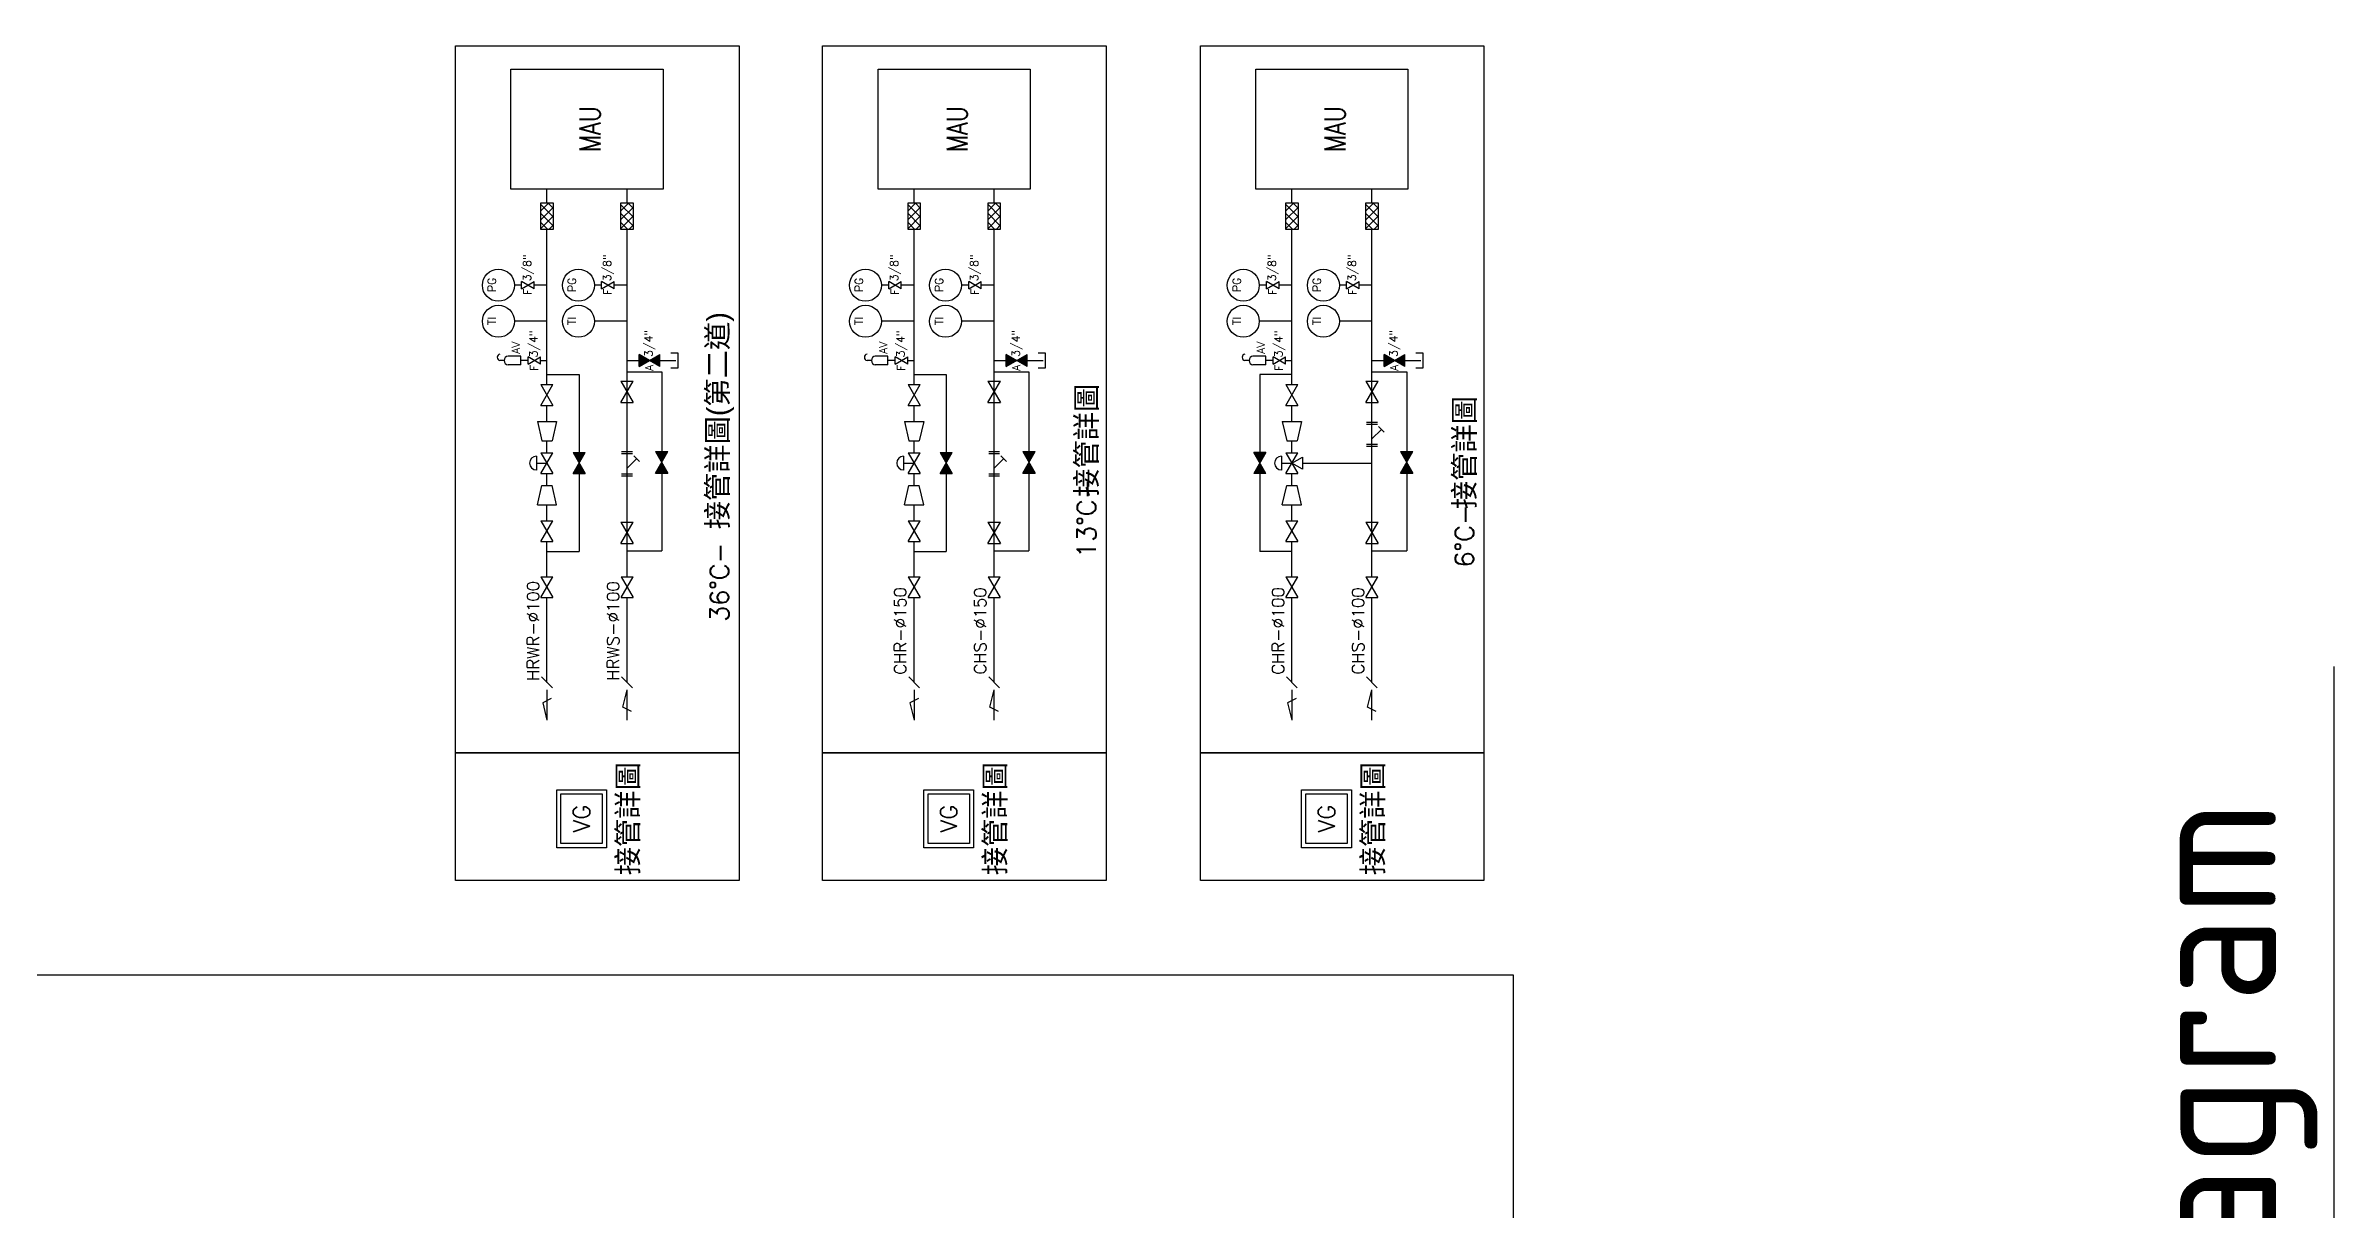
# Model space of a CAD drawing. Header units: millimetres. Extents: x -2605 to 1683, y 486 to 7557.
# Drawn here: x -1504.4 to -1124, y 7363.4 to 7556.7 of the extents above; entities that cross this region are included whole.
import ezdxf
from ezdxf.enums import TextEntityAlignment as Align

# ---------------------------------------------------------------- set-up
doc = ezdxf.new("R2010")
doc.units = ezdxf.units.MM
for name, color, linetype in [('01', 1, 'Continuous'), ('02', 7, 'Continuous'), ('02-1', 7, 'Continuous'), ('03', 7, 'Continuous'), ('0圖號', 7, 'Continuous'), ('M-CEQPM-MAU', 22, 'Continuous'), ('M-EQPM-TXT', 4, 'Continuous'), ('M-FM-LINE3', 3, 'Continuous')]:
    doc.layers.add(name, color=color, linetype=linetype)
doc.styles.add('AA-TXT', font='isocp.shx', dxfattribs={"bigfont": 'chineset.shx'})
doc.styles.add('HKEC', font='romans.shx', dxfattribs={"bigfont": 'china.shx'})
doc.styles.get("Standard").update_dxf_attribs({"font": 'arial.ttf'})

# ---------------------------------------------------------------- blocks, each defined once
blk = doc.blocks.new('transition')
for p, q in [((2.4, 1.2), (0, 0.65)), ((0, 0.65), (0, -0.65)), ((2.4, 1.2), (2.4, -1.2)), ((2.4, -1.2), (0, -0.65))]:
    blk.add_line(p, q)
blk = doc.blocks.new('valve')
at = {"color": 0}
for p, q in [((-1.3, 0.75), (-1.3, -0.75)), ((-1.3, 0.75), (1.3, -0.75)), ((1.3, 0.75), (-1.3, -0.75)), ((1.3, 0.75), (1.3, -0.75))]:
    blk.add_line(p, q, dxfattribs=at)
blk = doc.blocks.new('air vent-2')
for p, q in [((-0.55, 0), (-0.55, 1.6)), ((-0.55, 0), (0.55, 0)), ((0, 2.08), (0, 2.62)), ((0.55, 0), (0.55, 1.6))]:
    blk.add_line(p, q)
for centre, radius, start, end in [((0.41, 2.53), 0.415, 12.5513, 167.4487), ((0, 1.52), 0.556, 8.2547, 171.7453)]:
    blk.add_arc(centre, radius, start, end)
blk = doc.blocks.new('A$C7F002F0C')
for p, q in [((-264, 48), (-264, -48)), ((-264, 48), (-97, -48)), ((-97, 48), (-264, -48)), ((-97, 48), (-97, -48))]:
    blk.add_line(p, q)
at = {"color": 7, "linetype": 'Continuous', "ltscale": 30}
blk.add_line((-180, 84), (-180, 0), dxfattribs=at)
for points in [[(-180, 84), (-236, 84)], [(-125, 84), (-180, 84)]]:
    blk.add_lwpolyline(points)
blk.add_arc((-180, 84), 55.7, 360, 180)
blk = doc.blocks.new('Y type strainer-flange')
for p, q in [((-1.8, 0.8), (-1.8, -0.8)), ((-1.5, 0.8), (-1.5, -0.8)), ((1.5, 0.8), (1.5, -0.8)), ((1.8, 0.8), (1.8, -0.8)), ((1.14, -0.99), (0.29, -1.84))]:
    blk.add_line(p, q)
at = {"linetype": 'Continuous', "ltscale": 30}
for p, q in [((-1.5, 0), (1.5, 0)), ((-0.7, 0), (0.71, -1.41))]:
    blk.add_line(p, q, dxfattribs=at)

msp = doc.modelspace()

# ---------------------------------------------------------------- hatches: boundary and pattern name
at = {"layer": '02'}
h = msp.add_hatch(color=256, dxfattribs=at)
h.paths.add_polyline_path([(-1405.77, 7505.43), (-1405.77, 7503.44), (-1404.04, 7504.44)])
h.paths.add_polyline_path([(-1404.04, 7504.44), (-1402.31, 7503.44), (-1402.31, 7505.43)])
h = msp.add_hatch(color=256, dxfattribs=at)
h.paths.add_polyline_path([(-1344.74, 7505.43), (-1344.74, 7503.44), (-1343.01, 7504.44)])
h.paths.add_polyline_path([(-1343.01, 7504.44), (-1341.28, 7503.44), (-1341.28, 7505.43)])
h = msp.add_hatch(color=256, dxfattribs=at)
h.paths.add_polyline_path([(-1281.94, 7505.43), (-1281.94, 7503.44), (-1280.21, 7504.44)])
h.paths.add_polyline_path([(-1280.21, 7504.44), (-1278.48, 7503.44), (-1278.48, 7505.43)])
h = msp.add_hatch(color=256, dxfattribs=at)
h.paths.add_polyline_path([(-1416.76, 7485.68), (-1414.77, 7485.68), (-1415.76, 7487.41)])
h.paths.add_polyline_path([(-1416.76, 7489.14), (-1415.76, 7487.41), (-1414.77, 7489.14)])
h = msp.add_hatch(color=256, dxfattribs=at)
h.paths.add_polyline_path([(-1403.04, 7485.74), (-1400.97, 7485.74), (-1402.01, 7487.53)])
h.paths.add_polyline_path([(-1403.04, 7489.32), (-1402.01, 7487.53), (-1400.97, 7489.32)])
h = msp.add_hatch(color=256, dxfattribs=at)
h.paths.add_polyline_path([(-1355.74, 7485.68), (-1353.74, 7485.68), (-1354.74, 7487.41)])
h.paths.add_polyline_path([(-1355.74, 7489.14), (-1354.74, 7487.41), (-1353.74, 7489.14)])
h = msp.add_hatch(color=256, dxfattribs=at)
h.paths.add_polyline_path([(-1342.02, 7485.74), (-1339.95, 7485.74), (-1340.98, 7487.53)])
h.paths.add_polyline_path([(-1342.02, 7489.32), (-1340.98, 7487.53), (-1339.95, 7489.32)])
h = msp.add_hatch(color=256, dxfattribs=at)
h.paths.add_polyline_path([(-1301.58, 7485.68), (-1303.58, 7485.68), (-1302.58, 7487.41)])
h.paths.add_polyline_path([(-1301.58, 7489.14), (-1302.58, 7487.41), (-1303.58, 7489.14)])
h = msp.add_hatch(color=256, dxfattribs=at)
h.paths.add_polyline_path([(-1279.21, 7485.74), (-1277.15, 7485.74), (-1278.18, 7487.53)])
h.paths.add_polyline_path([(-1279.21, 7489.32), (-1278.18, 7487.53), (-1277.15, 7489.32)])
at = {"layer": 'M-FM-LINE3', "linetype": 'Continuous'}
h = msp.add_hatch(dxfattribs=at)
h.set_pattern_fill('ANSI37', scale=8.333333, angle=90, style=0)
h.set_pattern_definition([(135, (-1142.4337, 7095.9916), (-0.7365696, -0.7365696), []), (225, (-1142.4337, 7095.9916), (0.7365696, -0.7365696), [])])
h.paths.add_polyline_path([(-1420.01, 7530.58), (-1422.16, 7530.58), (-1422.16, 7526.29), (-1420.01, 7526.29)])
h = msp.add_hatch(dxfattribs=at)
h.set_pattern_fill('ANSI37', scale=8.333333, angle=90, style=0)
h.set_pattern_definition([(135, (-1129.1308, 7095.9916), (-0.7365696, -0.7365696), []), (225, (-1129.1308, 7095.9916), (0.7365696, -0.7365696), [])])
h.paths.add_polyline_path([(-1406.71, 7530.58), (-1408.85, 7530.58), (-1408.85, 7526.29), (-1406.71, 7526.29)])
h = msp.add_hatch(dxfattribs=at)
h.set_pattern_fill('ANSI37', scale=8.333333, angle=90, style=0)
h.set_pattern_definition([(135, (-1081.4082, 7095.9916), (-0.7365696, -0.7365696), []), (225, (-1081.4082, 7095.9916), (0.7365696, -0.7365696), [])])
h.paths.add_polyline_path([(-1358.99, 7530.58), (-1361.13, 7530.58), (-1361.13, 7526.29), (-1358.99, 7526.29)])
h = msp.add_hatch(dxfattribs=at)
h.set_pattern_fill('ANSI37', scale=8.333333, angle=90, style=0)
h.set_pattern_definition([(135, (-1068.1054, 7095.9916), (-0.7365696, -0.7365696), []), (225, (-1068.1054, 7095.9916), (0.7365696, -0.7365696), [])])
h.paths.add_polyline_path([(-1345.69, 7530.58), (-1347.83, 7530.58), (-1347.83, 7526.29), (-1345.69, 7526.29)])
h = msp.add_hatch(dxfattribs=at)
h.set_pattern_fill('ANSI37', scale=8.333333, angle=90, style=0)
h.set_pattern_definition([(135, (-1018.6056, 7095.9916), (-0.7365696, -0.7365696), []), (225, (-1018.6056, 7095.9916), (0.7365696, -0.7365696), [])])
h.paths.add_polyline_path([(-1296.19, 7530.58), (-1298.33, 7530.58), (-1298.33, 7526.29), (-1296.19, 7526.29)])
h = msp.add_hatch(dxfattribs=at)
h.set_pattern_fill('ANSI37', scale=8.333333, angle=90, style=0)
h.set_pattern_definition([(135, (-1005.3028, 7095.9916), (-0.7365696, -0.7365696), []), (225, (-1005.3028, 7095.9916), (0.7365696, -0.7365696), [])])
h.paths.add_polyline_path([(-1282.88, 7530.58), (-1285.03, 7530.58), (-1285.03, 7526.29), (-1282.88, 7526.29)])

# ---------------------------------------------------------------- linework, layer by layer
at = {"ltscale": 1000}
for p, q in [((-1297.25, 7487.41), (-1295.52, 7488.41)), ((-1295.52, 7486.41), (-1297.25, 7487.41)), ((-1295.52, 7488.41), (-1295.52, 7486.41)), ((-1295.52, 7487.41), (-1283.95, 7487.41))]:
    msp.add_line(p, q, dxfattribs=at)
for points in [[(-1436.31, 7418.03), (-1436.31, 7439.24), (-1389.16, 7439.24), (-1389.16, 7418.03)], [(-1375.29, 7418.03), (-1375.29, 7439.24), (-1328.13, 7439.24), (-1328.13, 7418.03)], [(-1312.48, 7418.03), (-1312.48, 7439.24), (-1265.33, 7439.24), (-1265.33, 7418.03)]]:
    msp.add_lwpolyline(points, close=True, dxfattribs=at)
at = {"layer": '01', "color": 6}
for p, q in [((-1421.09, 7530.58), (-1421.09, 7532.91)), ((-1421.09, 7500.45), (-1421.09, 7526.19)), ((-1422.15, 7504.44), (-1421.09, 7504.44)), ((-1421.09, 7502.11), (-1415.76, 7502.11)), ((-1415.76, 7502.11), (-1415.76, 7472.71)), ((-1421.09, 7494.33), (-1421.09, 7496.99)), ((-1421.09, 7489.14), (-1421.09, 7491.13)), ((-1421.09, 7483.68), (-1421.09, 7485.68)), ((-1421.09, 7477.83), (-1421.09, 7480.49)), ((-1421.09, 7468.52), (-1421.09, 7474.37)), ((-1421.09, 7472.71), (-1415.76, 7472.71)), ((-1421.09, 7450.98), (-1421.09, 7465.06))]:
    msp.add_line(p, q, dxfattribs=at)
at = {"layer": '01'}
for p, q in [((-1407.78, 7530.58), (-1407.78, 7532.91)), ((-1407.78, 7468.52), (-1407.78, 7526.19)), ((-1407.78, 7502.58), (-1402.01, 7502.58)), ((-1402.01, 7502.58), (-1402.01, 7472.82)), ((-1407.78, 7500.71), (-1407.78, 7500.72)), ((-1346.76, 7500.71), (-1346.76, 7500.72)), ((-1283.95, 7500.71), (-1283.95, 7500.72)), ((-1407.78, 7475.81), (-1407.78, 7475.82)), ((-1346.76, 7475.81), (-1346.76, 7475.82)), ((-1283.95, 7475.81), (-1283.95, 7475.82)), ((-1407.78, 7472.82), (-1402.01, 7472.82))]:
    msp.add_line(p, q, dxfattribs=at)
at = {"layer": '01', "color": 30}
for p, q in [((-1360.06, 7530.58), (-1360.06, 7532.91)), ((-1360.06, 7500.45), (-1360.06, 7526.19)), ((-1361.12, 7504.44), (-1360.06, 7504.44)), ((-1360.06, 7502.11), (-1354.74, 7502.11)), ((-1354.74, 7502.11), (-1354.74, 7472.71)), ((-1360.06, 7494.33), (-1360.06, 7496.99)), ((-1360.06, 7489.14), (-1360.06, 7491.13)), ((-1360.06, 7483.68), (-1360.06, 7485.68)), ((-1360.06, 7477.83), (-1360.06, 7480.49)), ((-1360.06, 7468.52), (-1360.06, 7474.37)), ((-1360.06, 7472.71), (-1354.74, 7472.71)), ((-1360.06, 7450.98), (-1360.06, 7465.06))]:
    msp.add_line(p, q, dxfattribs=at)
at = {"layer": '01', "color": 3}
for p, q in [((-1346.76, 7530.58), (-1346.76, 7532.91)), ((-1346.76, 7468.52), (-1346.76, 7526.19)), ((-1346.76, 7502.58), (-1340.98, 7502.58)), ((-1340.98, 7502.58), (-1340.98, 7472.82)), ((-1346.76, 7472.82), (-1340.98, 7472.82)), ((-1346.76, 7450.98), (-1346.76, 7465.06))]:
    msp.add_line(p, q, dxfattribs=at)
at = {"layer": '01', "color": 4}
for p, q in [((-1297.26, 7530.58), (-1297.26, 7532.91)), ((-1297.26, 7500.45), (-1297.26, 7526.19)), ((-1297.26, 7502.11), (-1302.58, 7502.11)), ((-1302.58, 7502.11), (-1302.58, 7472.71)), ((-1297.26, 7494.33), (-1297.26, 7496.99)), ((-1297.26, 7489.14), (-1297.26, 7491.13)), ((-1297.26, 7483.68), (-1297.26, 7485.68)), ((-1297.26, 7477.83), (-1297.26, 7480.49)), ((-1297.26, 7472.71), (-1302.58, 7472.71)), ((-1297.26, 7468.52), (-1297.26, 7474.37)), ((-1297.26, 7450.98), (-1297.26, 7465.06))]:
    msp.add_line(p, q, dxfattribs=at)
at = {"layer": '01', "color": 5}
for p, q in [((-1283.95, 7530.58), (-1283.95, 7532.91)), ((-1283.95, 7468.52), (-1283.95, 7526.19)), ((-1298.32, 7504.44), (-1297.26, 7504.44)), ((-1283.95, 7502.58), (-1278.18, 7502.58)), ((-1278.18, 7502.58), (-1278.18, 7472.82)), ((-1283.95, 7472.82), (-1278.18, 7472.82)), ((-1283.95, 7450.98), (-1283.95, 7465.06))]:
    msp.add_line(p, q, dxfattribs=at)
at = {"layer": '01', "color": 7, "ltscale": 200}
for p, q in [((-1407.78, 7504.44), (-1405.77, 7504.44)), ((-1402.31, 7504.44), (-1399.65, 7504.44)), ((-1346.76, 7504.44), (-1344.74, 7504.44)), ((-1341.28, 7504.44), (-1338.62, 7504.44)), ((-1283.95, 7504.44), (-1281.94, 7504.44)), ((-1278.48, 7504.44), (-1275.82, 7504.44))]:
    msp.add_line(p, q, dxfattribs=at)
at = {"layer": '01', "color": 1}
msp.add_line((-1407.78, 7450.98), (-1407.78, 7465.06), dxfattribs=at)
at = {"layer": '01', "color": 6, "linetype": 'Continuous'}
msp.add_line((-1421.98, 7451.88), (-1420.19, 7450.08), dxfattribs=at)
at = {"layer": '01', "linetype": 'Continuous'}
msp.add_line((-1408.68, 7451.88), (-1406.88, 7450.08), dxfattribs=at)
at = {"layer": '01', "color": 30, "linetype": 'Continuous'}
msp.add_line((-1360.96, 7451.88), (-1359.16, 7450.08), dxfattribs=at)
at = {"layer": '01', "color": 3, "linetype": 'Continuous'}
msp.add_line((-1347.65, 7451.88), (-1345.86, 7450.08), dxfattribs=at)
at = {"layer": '01', "color": 4, "linetype": 'Continuous'}
msp.add_line((-1298.15, 7451.88), (-1296.36, 7450.08), dxfattribs=at)
at = {"layer": '01', "color": 5, "linetype": 'Continuous'}
msp.add_line((-1284.85, 7451.88), (-1283.06, 7450.08), dxfattribs=at)
at = {"layer": '01', "color": 7, "ltscale": 200}
for points in [[(-1400.49, 7503.23), (-1399.26, 7503.23), (-1399.26, 7505.64), (-1400.49, 7505.64)], [(-1339.46, 7503.23), (-1338.23, 7503.23), (-1338.23, 7505.64), (-1339.46, 7505.64)], [(-1276.66, 7503.23), (-1275.43, 7503.23), (-1275.43, 7505.64), (-1276.66, 7505.64)]]:
    msp.add_lwpolyline(points, dxfattribs=at)
at = {"layer": '02', "linetype": 'Continuous', "ltscale": 200}
for p, q in [((-1425.3, 7516.95), (-1426.5, 7516.95)), ((-1421.09, 7516.95), (-1423.23, 7516.95)), ((-1412, 7516.95), (-1413.2, 7516.95)), ((-1407.78, 7516.95), (-1409.92, 7516.95)), ((-1364.28, 7516.95), (-1365.48, 7516.95)), ((-1360.06, 7516.95), (-1362.2, 7516.95)), ((-1350.97, 7516.95), (-1352.17, 7516.95)), ((-1346.76, 7516.95), (-1348.9, 7516.95)), ((-1301.47, 7516.95), (-1302.67, 7516.95)), ((-1297.26, 7516.95), (-1299.4, 7516.95)), ((-1288.17, 7516.95), (-1289.37, 7516.95)), ((-1283.95, 7516.95), (-1286.1, 7516.95)), ((-1421.09, 7510.96), (-1426.5, 7510.96)), ((-1407.78, 7510.96), (-1413.2, 7510.96)), ((-1360.06, 7510.96), (-1365.48, 7510.96)), ((-1346.76, 7510.96), (-1352.17, 7510.96)), ((-1297.26, 7510.96), (-1302.67, 7510.96)), ((-1283.95, 7510.96), (-1289.37, 7510.96)), ((-1424.22, 7504.44), (-1425.43, 7504.44)), ((-1363.2, 7504.44), (-1364.4, 7504.44)), ((-1300.4, 7504.44), (-1301.6, 7504.44))]:
    msp.add_line(p, q, dxfattribs=at)
at = {"layer": '02'}
for p, q in [((-1420.37, 7448.28), (-1421.8, 7447.57)), ((-1421.09, 7449.72), (-1421.09, 7444.69)), ((-1408.5, 7446.85), (-1407.78, 7449.72)), ((-1407.78, 7444.69), (-1407.78, 7449.72)), ((-1359.34, 7448.28), (-1360.78, 7447.57)), ((-1360.06, 7449.72), (-1360.06, 7444.69)), ((-1347.48, 7446.85), (-1346.76, 7449.72)), ((-1346.76, 7444.69), (-1346.76, 7449.72)), ((-1296.54, 7448.28), (-1297.98, 7447.57)), ((-1297.26, 7449.72), (-1297.26, 7444.69)), ((-1284.67, 7446.85), (-1283.95, 7449.72)), ((-1283.95, 7444.69), (-1283.95, 7449.72)), ((-1421.8, 7447.57), (-1421.09, 7444.69)), ((-1407.06, 7446.13), (-1408.5, 7446.85)), ((-1360.78, 7447.57), (-1360.06, 7444.69)), ((-1346.04, 7446.13), (-1347.48, 7446.85)), ((-1297.98, 7447.57), (-1297.26, 7444.69)), ((-1283.24, 7446.13), (-1284.67, 7446.85))]:
    msp.add_line(p, q, dxfattribs=at)
for points in [[(-1436.31, 7439.24), (-1436.31, 7556.73), (-1389.16, 7556.73), (-1389.16, 7439.24)], [(-1375.29, 7439.24), (-1375.29, 7556.73), (-1328.13, 7556.73), (-1328.13, 7439.24)], [(-1312.48, 7439.24), (-1312.48, 7556.73), (-1265.33, 7556.73), (-1265.33, 7439.24)], [(-1401.8, 7532.91), (-1427.07, 7532.91), (-1427.07, 7552.86), (-1401.8, 7552.86)], [(-1340.77, 7532.91), (-1366.05, 7532.91), (-1366.05, 7552.86), (-1340.77, 7552.86)], [(-1277.97, 7532.91), (-1303.24, 7532.91), (-1303.24, 7552.86), (-1277.97, 7552.86)]]:
    msp.add_lwpolyline(points, close=True, dxfattribs=at)
for centre in [(-1429.16, 7516.95), (-1415.86, 7516.95), (-1368.14, 7516.95), (-1354.84, 7516.95), (-1305.34, 7516.95), (-1292.03, 7516.95), (-1429.16, 7510.96), (-1415.86, 7510.96), (-1368.14, 7510.96), (-1354.84, 7510.96), (-1305.34, 7510.96), (-1292.03, 7510.96)]:
    msp.add_circle(centre, 2.66, dxfattribs=at)
at = {"layer": '03'}
for points in [[(-1419.47, 7423.49), (-1419.47, 7433.14), (-1411.2, 7433.14), (-1411.2, 7423.49)], [(-1358.44, 7423.49), (-1358.44, 7433.14), (-1350.17, 7433.14), (-1350.17, 7423.49)], [(-1295.64, 7423.49), (-1295.64, 7433.14), (-1287.37, 7433.14), (-1287.37, 7423.49)], [(-1418.78, 7424.18), (-1418.78, 7432.45), (-1411.89, 7432.45), (-1411.89, 7424.18)], [(-1357.75, 7424.18), (-1357.75, 7432.45), (-1350.86, 7432.45), (-1350.86, 7424.18)], [(-1294.95, 7424.18), (-1294.95, 7432.45), (-1288.06, 7432.45), (-1288.06, 7424.18)]]:
    msp.add_lwpolyline(points, close=True, dxfattribs=at)
at = {"layer": 'M-CEQPM-MAU', "color": 252}
for points in [[(-1260.47, 7113.78), (-1807.88, 7113.78), (-1807.88, 7402.4), (-1260.47, 7402.4)], [(-1260.47, 7402.4), (-1260.47, 7113.78)]]:
    msp.add_lwpolyline(points, dxfattribs=at)
at = {"layer": 'M-EQPM-TXT', "color": 3}
msp.add_lwpolyline([(-1124, 7067.06), (-1124, 7453.6)], dxfattribs=at)
at = {"layer": 'M-FM-LINE3', "color": 7}
for points in [[(-1420.01, 7530.58), (-1422.16, 7530.58), (-1422.16, 7526.29), (-1420.01, 7526.29)], [(-1406.71, 7530.58), (-1408.85, 7530.58), (-1408.85, 7526.29), (-1406.71, 7526.29)], [(-1358.99, 7530.58), (-1361.13, 7530.58), (-1361.13, 7526.29), (-1358.99, 7526.29)], [(-1345.69, 7530.58), (-1347.83, 7530.58), (-1347.83, 7526.29), (-1345.69, 7526.29)], [(-1296.19, 7530.58), (-1298.33, 7530.58), (-1298.33, 7526.29), (-1296.19, 7526.29)], [(-1282.88, 7530.58), (-1285.03, 7530.58), (-1285.03, 7526.29), (-1282.88, 7526.29)]]:
    msp.add_lwpolyline(points, close=True, dxfattribs=at)

# ---------------------------------------------------------------- block references
at = {"layer": '02'}
for name, p, xscale, yscale, zscale, rotation in [('valve', (-1424.26, 7516.95), 0.7981682561521071, 0.7981682561521071, 0.7981682561521071, 180), ('valve', (-1410.96, 7516.95), 0.7981682561521071, 0.7981682561521071, 0.7981682561521071, 180), ('valve', (-1363.24, 7516.95), 0.7981682561521071, 0.7981682561521071, 0.7981682561521071, 180), ('valve', (-1349.94, 7516.95), 0.7981682561521071, 0.7981682561521071, 0.7981682561521071, 180), ('valve', (-1300.44, 7516.95), 0.7981682561521071, 0.7981682561521071, 0.7981682561521071, 180), ('valve', (-1287.13, 7516.95), 0.7981682561521071, 0.7981682561521071, 0.7981682561521071, 180), ('air vent-2', (-1425.43, 7504.44), 1.330280426907368, 1.330280426907368, 1.330280426907368, 90), ('valve', (-1404.04, 7504.44), 1.330280426907218, 1.330280426907218, 1.330280426907218, 180), ('air vent-2', (-1364.4, 7504.44), 1.330280426907368, 1.330280426907368, 1.330280426907368, 90), ('valve', (-1343.01, 7504.44), 1.330280426907218, 1.330280426907218, 1.330280426907218, 180), ('air vent-2', (-1301.6, 7504.44), 1.330280426907368, 1.330280426907368, 1.330280426907368, 90), ('valve', (-1280.21, 7504.44), 1.330280426907218, 1.330280426907218, 1.330280426907218, 180), ('valve', (-1423.19, 7504.44), 0.7981682561521071, 0.7981682561521071, 0.7981682561521071, 180), ('valve', (-1362.16, 7504.44), 0.7981682561521071, 0.7981682561521071, 0.7981682561521071, 180), ('valve', (-1299.36, 7504.44), 0.7981682561521071, 0.7981682561521071, 0.7981682561521071, 180), ('valve', (-1421.09, 7498.72), 1.330280426907368, 1.330280426907368, 1.330280426907368, 90), ('valve', (-1407.79, 7499.24), 1.37826377855096, 1.37826377855096, 1.37826377855096, 90), ('valve', (-1360.06, 7498.72), 1.330280426907368, 1.330280426907368, 1.330280426907368, 90), ('valve', (-1346.76, 7499.24), 1.37826377855096, 1.37826377855096, 1.37826377855096, 90), ('valve', (-1297.26, 7498.72), 1.330280426907368, 1.330280426907368, 1.330280426907368, 90), ('valve', (-1283.96, 7499.24), 1.37826377855096, 1.37826377855096, 1.37826377855096, 90), ('transition', (-1421.09, 7491.13), 1.330280426907368, 1.330280426907368, 1.330280426907368, 90), ('transition', (-1360.06, 7491.13), 1.330280426907368, 1.330280426907368, 1.330280426907368, 90), ('transition', (-1297.26, 7491.13), 1.330280426907368, 1.330280426907368, 1.330280426907368, 90), ('Y type strainer-flange', (-1283.95, 7492.21), 1.116319239346481, 1.116319239346481, 1.116319239346481, 90), ('valve', (-1415.76, 7487.41), 1.330280426907368, 1.330280426907368, 1.330280426907368, 90), ('Y type strainer-flange', (-1407.78, 7487.32), 1.116319239346481, 1.116319239346481, 1.116319239346481, 90), ('valve', (-1402.01, 7487.53), 1.37826377855096, 1.37826377855096, 1.37826377855096, 90), ('valve', (-1354.74, 7487.41), 1.330280426907368, 1.330280426907368, 1.330280426907368, 90), ('Y type strainer-flange', (-1346.76, 7487.32), 1.116319239346481, 1.116319239346481, 1.116319239346481, 90), ('valve', (-1340.98, 7487.53), 1.37826377855096, 1.37826377855096, 1.37826377855096, 90), ('valve', (-1302.58, 7487.41), -1.330280426907368, 1.330280426907368, 1.330280426907368, 270), ('valve', (-1278.18, 7487.53), 1.37826377855096, 1.37826377855096, 1.37826377855096, 90), ('transition', (-1421.09, 7483.68), -1.330280426907368, 1.330280426907218, 1.330280426907248, 90), ('transition', (-1360.06, 7483.68), -1.330280426907368, 1.330280426907218, 1.330280426907248, 90), ('transition', (-1297.26, 7483.68), -1.330280426907368, 1.330280426907218, 1.330280426907248, 90), ('valve', (-1421.09, 7476.1), 1.330280426907368, 1.330280426907368, 1.330280426907368, 90), ('valve', (-1407.79, 7475.81), 1.37826377855096, 1.37826377855096, 1.37826377855096, 90), ('valve', (-1360.06, 7476.1), 1.330280426907368, 1.330280426907368, 1.330280426907368, 90), ('valve', (-1346.76, 7475.81), 1.37826377855096, 1.37826377855096, 1.37826377855096, 90), ('valve', (-1297.26, 7476.1), 1.330280426907368, 1.330280426907368, 1.330280426907368, 90), ('valve', (-1283.96, 7475.81), 1.37826377855096, 1.37826377855096, 1.37826377855096, 90), ('valve', (-1421.09, 7466.79), 1.330280426907368, 1.330280426907368, 1.330280426907368, 90), ('valve', (-1407.78, 7466.79), 1.330280426907368, 1.330280426907368, 1.330280426907368, 90), ('valve', (-1360.06, 7466.79), 1.330280426907368, 1.330280426907368, 1.330280426907368, 90), ('valve', (-1346.76, 7466.79), 1.330280426907368, 1.330280426907368, 1.330280426907368, 90), ('valve', (-1297.26, 7466.79), 1.330280426907368, 1.330280426907368, 1.330280426907368, 90), ('valve', (-1283.95, 7466.79), 1.330280426907368, 1.330280426907368, 1.330280426907368, 90)]:
    msp.add_blockref(name, p, dxfattribs=dict(at, xscale=xscale, yscale=yscale, zscale=zscale, rotation=rotation))
at = {"layer": '0圖號', "xscale": 0.02067257850671714, "yscale": 0.02067257850671714, "zscale": 0.02067257850671714, "rotation": 90}
for p in [(-1421.09, 7491.13), (-1360.06, 7491.13), (-1297.26, 7491.13)]:
    msp.add_blockref('A$C7F002F0C', p, dxfattribs=at)

# ---------------------------------------------------------------- texts
at = {"layer": '02', "linetype": 'Continuous', "ltscale": 200, "style": 'HKEC'}
for s, p in [('PG', (-1430.25, 7517.01)), ('PG', (-1416.94, 7517.01)), ('PG', (-1369.22, 7517.01)), ('PG', (-1355.92, 7517.01)), ('PG', (-1306.42, 7517.01)), ('PG', (-1293.12, 7517.01)), ('TI', (-1430.25, 7511.02)), ('TI', (-1416.94, 7511.02)), ('TI', (-1369.22, 7511.02)), ('TI', (-1355.92, 7511.02)), ('TI', (-1306.42, 7511.02)), ('TI', (-1293.12, 7511.02))]:
    msp.add_text(s, height=1.33, rotation=90, dxfattribs=at).set_placement(p, align=Align.MIDDLE)
at = {"layer": '02-1', "ltscale": 200, "style": 'HKEC'}
for s, height, p in [('HRWR-%%C100', 1.9954, (-1423.4, 7459.52)), ('HRWS-%%C100', 1.9954, (-1410.1, 7459.52)), ('CHR-%%C150', 1.995, (-1362.37, 7459.52)), ('CHS-%%C150', 1.995, (-1349.07, 7459.52)), ('CHR-%%C100', 1.995, (-1299.57, 7459.52)), ('CHS-%%C100', 1.995, (-1286.27, 7459.52))]:
    msp.add_text(s, height=height, rotation=90, dxfattribs=at).set_placement(p, align=Align.MIDDLE)
at = {"layer": '03', "ltscale": 200, "style": 'HKEC', "width": 0.8}
for p in [(-1413.93, 7542.89), (-1352.91, 7542.89), (-1290.1, 7542.89)]:
    msp.add_text('MAU', height=3.445, rotation=90, dxfattribs=at).set_placement(p, align=Align.MIDDLE)
at = {"layer": '03', "linetype": 'Continuous', "ltscale": 200, "style": 'HKEC'}
for s, height, p in [('3/8"', 1.33, (-1424.31, 7519.84)), ('3/8"', 1.33, (-1411.01, 7519.84)), ('3/8"', 1.33, (-1363.29, 7519.84)), ('3/8"', 1.33, (-1349.98, 7519.84)), ('3/8"', 1.33, (-1300.48, 7519.84)), ('3/8"', 1.33, (-1287.18, 7519.84)), ('F', 1.33, (-1424.31, 7515.85)), ('F', 1.33, (-1411.01, 7515.85)), ('F', 1.33, (-1363.29, 7515.85)), ('F', 1.33, (-1349.98, 7515.85)), ('F', 1.33, (-1300.48, 7515.85)), ('F', 1.33, (-1287.18, 7515.85)), ('3/4"', 1.33, (-1423.24, 7507.19)), ('3/4"', 1.33, (-1404.09, 7507.28)), ('3/4"', 1.33, (-1362.22, 7507.19)), ('3/4"', 1.33, (-1343.07, 7507.28)), ('3/4"', 1.33, (-1299.41, 7507.19)), ('3/4"', 1.33, (-1280.26, 7507.28)), ('AV', 1.33, (-1426.24, 7506.56)), ('AV', 1.33, (-1365.21, 7506.56)), ('AV', 1.33, (-1302.41, 7506.56)), ('F', 1.33, (-1423.24, 7503.22)), ('A', 1.33, (-1404.09, 7503.22)), ('F', 1.33, (-1362.22, 7503.22)), ('A', 1.33, (-1343.07, 7503.22)), ('F', 1.33, (-1299.41, 7503.22)), ('A', 1.33, (-1280.26, 7503.22)), ('VG', 2.757, (-1415.33, 7428.32)), ('VG', 2.757, (-1354.31, 7428.32)), ('VG', 2.757, (-1291.5, 7428.32))]:
    msp.add_text(s, height=height, rotation=90, dxfattribs=at).set_placement(p, align=Align.MIDDLE)
at = {"layer": '03', "ltscale": 200}
for s, p in [('接管詳圖(第二道)', (-1392.52, 7494.45)), ('接管詳圖', (-1331.5, 7491.21)), ('接管詳圖', (-1268.69, 7489.16)), ('接管詳圖', (-1407.74, 7428.32)), ('接管詳圖', (-1346.71, 7428.32)), ('接管詳圖', (-1283.91, 7428.32))]:
    msp.add_text(s, height=3.445, rotation=90, dxfattribs=at).set_placement(p, align=Align.MIDDLE)
at = {"layer": '03', "ltscale": 200, "style": 'HKEC'}
for s, p in [('13%%DC-', (-1331.39, 7478.24)), ('6%%DC-', (-1268.59, 7475.32)), ('36%%DC-', (-1392.42, 7467.62))]:
    msp.add_text(s, height=3.101, rotation=90, dxfattribs=at).set_placement(p, align=Align.MIDDLE)
at = {"layer": 'M-EQPM-TXT', "color": 3, "style": 'AA-TXT'}
msp.add_text('MAU Water System Diagram', height=22.7223, rotation=90, dxfattribs=at).set_placement((-1145.02, 7074.36), align=Align.MIDDLE_LEFT)

doc.saveas('drawing.dxf')
